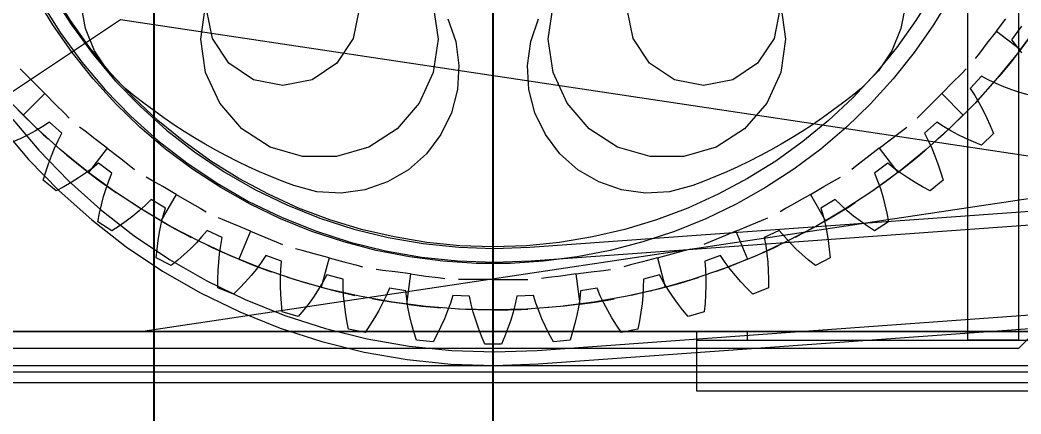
# Model space of a CAD drawing. Header units: millimetres. Extents: x -1970 to 59977, y -50268 to 6837.
# Drawn here: x 25049 to 25640, y 1271 to 1504 of the extents above; entities that cross this region are included whole.
import ezdxf

# ---------------------------------------------------------------- set-up
doc = ezdxf.new("R2010")
doc.units = ezdxf.units.MM
for name, color, linetype, lineweight in [('COTAS_O', 1, 'Continuous', 0), ('COTAS_P', 1, 'Continuous', 0), ('lateral_briquetadora', 7, 'Continuous', 0)]:
    doc.layers.add(name, color=color, linetype=linetype, lineweight=lineweight)
doc.dimstyles.new('R19_100', dxfattribs={"dimtxt": 250, "dimasz": 150, "dimexe": 150, "dimexo": 80, "dimgap": 100, "dimtad": 1, "dimtih": 1, "dimtoh": 1, "dimdsep": 46, "dimcen": 0.09, "dimadec": 0, "dimazin": 0, "dimtfac": 1, "dimtdec": 4, "dimtofl": 0, "dimtmove": 0, "dimatfit": 3, "dimfxl": 1, "dimtolj": 1, "dimtzin": 0, "dimarcsym": 0})

# ---------------------------------------------------------------- blocks, each defined once
blk = doc.blocks.new('*D3')
at = {"layer": 'COTAS_P', "color": 0, "lineweight": -2, "transparency": 16777216}
for p, q in [((25334.81, 3271.57), (25051.31, 4199.21)), ((16158.18, 1324.54), (24951.7, 4011.92)), ((16254.38, 496.51), (15970.89, 1424.15))]:
    blk.add_line(p, q, dxfattribs=at)
at = {"layer": 'COTAS_P', "color": 0, "transparency": 16777216}
for points in [[(24944.39, 4035.83), (24959, 3988.02), (25095.15, 4055.76)], [(16150.87, 1348.45), (16165.48, 1300.63), (16014.73, 1280.7)]]:
    blk.add_solid(points, dxfattribs=at)
at = {"layer": 'Defpoints', "color": 0, "transparency": 16777216}
for p in [(25095.15, 4055.76), (25358.19, 3195.06), (16277.76, 420)]:
    blk.add_point(p, dxfattribs=at)
blk = doc.blocks.new('*D5')
at = {"layer": 'COTAS_P', "color": 0, "lineweight": -2, "transparency": 16777216}
for p, q in [((25438.19, 3195.06), (25908.19, 3195.06)), ((25758.19, 150), (25758.19, 3045.06)), ((25438.19, 0), (25908.19, 0))]:
    blk.add_line(p, q, dxfattribs=at)
at = {"layer": 'COTAS_P', "color": 0, "transparency": 16777216}
for points in [[(25733.19, 3045.06), (25783.19, 3045.06), (25758.19, 3195.06)], [(25733.19, 150), (25783.19, 150), (25758.19, 0)]]:
    blk.add_solid(points, dxfattribs=at)
at = {"layer": 'Defpoints', "color": 0, "transparency": 16777216}
for p in [(25358.19, 3195.06), (25758.19, 3195.06), (25358.19, 0)]:
    blk.add_point(p, dxfattribs=at)
blk = doc.blocks.new('*D6')
at = {"layer": 'COTAS_P', "color": 0, "lineweight": -2, "transparency": 16777216}
for p, q in [((25128.19, 1262), (25128.19, 2232)), ((27628.19, 1262), (27628.19, 2232)), ((25278.19, 2082), (27478.19, 2082))]:
    blk.add_line(p, q, dxfattribs=at)
at = {"layer": 'COTAS_P', "color": 0, "transparency": 16777216}
for points in [[(25278.19, 2107), (25278.19, 2057), (25128.19, 2082)], [(27478.19, 2107), (27478.19, 2057), (27628.19, 2082)]]:
    blk.add_solid(points, dxfattribs=at)
at = {"layer": 'Defpoints', "color": 0, "transparency": 16777216}
for p in [(27628.19, 2082), (25128.19, 1182), (27628.19, 1182)]:
    blk.add_point(p, dxfattribs=at)
blk = doc.blocks.new('*D21')
at = {"layer": 'COTAS_O', "color": 0, "lineweight": -2, "transparency": 16777216}
for p, q in [((24708.19, 2300), (25478.19, 2300)), ((25328.19, 150), (25328.19, 2150)), ((24708.19, 0), (25478.19, 0))]:
    blk.add_line(p, q, dxfattribs=at)
at = {"layer": 'COTAS_O', "color": 0, "transparency": 16777216}
for points in [[(25303.19, 2150), (25353.19, 2150), (25328.19, 2300)], [(25303.19, 150), (25353.19, 150), (25328.19, 0)]]:
    blk.add_solid(points, dxfattribs=at)
at = {"layer": 'Defpoints', "color": 0, "transparency": 16777216}
for p in [(24628.19, 2300), (25328.19, 2300), (24628.19, 0)]:
    blk.add_point(p, dxfattribs=at)

msp = doc.modelspace()

# ---------------------------------------------------------------- linework, layer by layer
at = {"layer": 'lateral_briquetadora'}
for p, q in [((25608.187, 1315), (25608.187, 1650)), ((25638.187, 1650), (25638.187, 1315)), ((25068.084, 1518.515), (25079.264, 1500.771)), ((25078.746, 1503.329), (25068.379, 1520)), ((25587.994, 1520), (25577.627, 1503.329)), ((25068.379, 1500.884), (25058.078, 1517.878)), ((25061.171, 1514.489), (25072.648, 1496.273)), ((25087.661, 1498.703), (25084.977, 1512.66)), ((25155.687, 1492.465), (25158.522, 1512.186)), ((25292.851, 1512.186), (25295.687, 1492.465)), ((25360.687, 1492.465), (25363.522, 1512.186)), ((25497.851, 1512.186), (25500.687, 1492.465)), ((25571.396, 1512.66), (25568.713, 1498.703)), ((25598.295, 1517.878), (25587.994, 1500.884)), ((25162.487, 1492.788), (25159.062, 1510.009)), ((25249.062, 1510.009), (25245.636, 1492.788)), ((25410.737, 1492.788), (25407.312, 1510.009)), ((25497.312, 1510.009), (25493.886, 1492.788)), ((24832.187, 1320), (25108.187, 1504)), ((25079.748, 1484.586), (25068.379, 1500.884)), ((25090.181, 1487.372), (25078.746, 1503.329)), ((25079.264, 1500.771), (25091.653, 1483.847)), ((25108.187, 1504), (26334.853, 1320)), ((26348.187, 1504), (25121.52, 1320)), ((25301.403, 1504.391), (25306.057, 1490.962)), ((25350.316, 1490.962), (25354.97, 1504.391)), ((25577.627, 1503.329), (25566.193, 1487.372)), ((25587.994, 1500.884), (25576.625, 1484.586)), ((25625.099, 1497.171), (25630.646, 1504.4)), ((25650.131, 1500.92), (25638.368, 1484.901)), ((25072.648, 1496.273), (25085.366, 1478.9)), ((25093.016, 1485.538), (25087.661, 1498.703)), ((25349.739, 1369.773), (27106.851, 1495.911)), ((25568.713, 1498.703), (25563.358, 1485.538)), ((25625.099, 1497.171), (25619.552, 1489.942)), ((25625.099, 1497.171), (25639.379, 1486.213)), ((25639.828, 1500.002), (25633.961, 1492.091)), ((25158.522, 1472.744), (25155.687, 1492.465)), ((25172.242, 1478.189), (25162.487, 1492.788)), ((25245.636, 1492.788), (25235.881, 1478.189)), ((25295.687, 1492.465), (25292.851, 1472.744)), ((25306.057, 1490.962), (25308.002, 1476.884)), ((25348.371, 1476.884), (25350.316, 1490.962)), ((25363.522, 1472.744), (25360.687, 1492.465)), ((25420.492, 1478.189), (25410.737, 1492.788)), ((25493.886, 1492.788), (25484.131, 1478.189)), ((25500.687, 1492.465), (25497.851, 1472.744)), ((25619.552, 1489.942), (25615.104, 1484.145)), ((25633.961, 1492.091), (25636.998, 1488.346)), ((25818.187, 1490), (25638.187, 1310)), ((25639.379, 1486.213), (25644.843, 1493.507)), ((25092.138, 1469.049), (25079.748, 1484.586)), ((25102.635, 1472.196), (25090.181, 1487.372)), ((25091.653, 1483.847), (25105.19, 1467.828)), ((25100.836, 1473.671), (25093.016, 1485.538)), ((25350.312, 1361.793), (27107.423, 1487.931)), ((25566.193, 1487.372), (25553.739, 1472.196)), ((25563.358, 1485.538), (25555.537, 1473.671)), ((25576.625, 1484.586), (25564.235, 1469.049)), ((25615.104, 1484.145), (25612.636, 1480.928)), ((25638.368, 1484.901), (25625.809, 1469.499)), ((25639.379, 1486.213), (25633.748, 1479.048)), ((25636.998, 1488.346), (25639.885, 1484.411)), ((25085.366, 1478.9), (25099.263, 1462.455)), ((25186.841, 1468.435), (25172.242, 1478.189)), ((25235.881, 1478.189), (25221.282, 1468.435)), ((25308.002, 1476.884), (25307.163, 1462.696)), ((25349.21, 1462.696), (25348.371, 1476.884)), ((25435.091, 1468.435), (25420.492, 1478.189)), ((25484.131, 1478.189), (25469.532, 1468.435)), ((25633.748, 1479.048), (25629.112, 1473.397)), ((25051.942, 1471.975), (25049.075, 1474.842)), ((25057.109, 1466.808), (25051.942, 1471.975)), ((25110.822, 1463.557), (25100.836, 1473.671)), ((25116.055, 1457.868), (25102.635, 1472.196)), ((25166.799, 1454.62), (25158.522, 1472.744)), ((25292.851, 1472.744), (25284.574, 1454.62)), ((25371.799, 1454.62), (25363.522, 1472.744)), ((25497.851, 1472.744), (25489.574, 1454.62)), ((25553.739, 1472.196), (25540.319, 1457.868)), ((25555.537, 1473.671), (25545.551, 1463.557)), ((25599.264, 1466.808), (25604.431, 1471.975)), ((25604.431, 1471.975), (25607.298, 1474.842)), ((25629.112, 1473.397), (25626.492, 1470.296)), ((25063.552, 1460.365), (25057.109, 1466.808)), ((25105.498, 1454.338), (25092.138, 1469.049)), ((25105.19, 1467.828), (25119.81, 1452.79)), ((25204.062, 1465.009), (25186.841, 1468.435)), ((25221.282, 1468.435), (25204.062, 1465.009)), ((25452.312, 1465.009), (25435.091, 1468.435)), ((25469.532, 1468.435), (25452.312, 1465.009)), ((25564.235, 1469.049), (25550.875, 1454.338)), ((25592.821, 1460.365), (25599.264, 1466.808)), ((25616.273, 1470.54), (25609.659, 1463.242)), ((25625.809, 1469.499), (25612.487, 1454.753)), ((25620.539, 1468.291), (25616.273, 1470.54)), ((25624.962, 1466.227), (25620.539, 1468.291)), ((25629.522, 1464.329), (25624.962, 1466.227)), ((25063.552, 1460.365), (25050.824, 1447.637)), ((25063.552, 1460.365), (25069.995, 1453.922)), ((25099.263, 1462.455), (25114.272, 1447.017)), ((25116.426, 1458.997), (25110.822, 1463.557)), ((25122.126, 1454.558), (25116.426, 1458.997)), ((25307.163, 1462.696), (25303.572, 1448.945)), ((25352.801, 1448.945), (25349.21, 1462.696)), ((25539.947, 1458.997), (25534.247, 1454.558)), ((25545.551, 1463.557), (25539.947, 1458.997)), ((25592.821, 1460.365), (25586.378, 1453.922)), ((25592.821, 1460.365), (25605.549, 1447.637)), ((25609.659, 1463.242), (25612.315, 1459.217)), ((25611.918, 1454.156), (25616.916, 1459.49)), ((25612.315, 1459.217), (25614.802, 1455.018)), ((25616.916, 1459.49), (25619.648, 1462.492)), ((25634.205, 1462.584), (25629.522, 1464.329)), ((25639.001, 1460.983), (25634.205, 1462.584)), ((25643.903, 1459.52), (25639.001, 1460.983)), ((25057.939, 1440.7), (25043.887, 1454.753)), ((25050.824, 1447.637), (25044.455, 1454.156)), ((25069.995, 1453.922), (25075.161, 1448.756)), ((25119.773, 1440.514), (25105.498, 1454.338)), ((25130.383, 1444.448), (25116.055, 1457.868)), ((25127.919, 1450.24), (25122.126, 1454.558)), ((25179.846, 1439.562), (25166.799, 1454.62)), ((25284.574, 1454.62), (25271.527, 1439.562)), ((25384.846, 1439.562), (25371.799, 1454.62)), ((25489.574, 1454.62), (25476.527, 1439.562)), ((25540.319, 1457.868), (25525.99, 1444.448)), ((25534.247, 1454.558), (25528.454, 1450.24)), ((25550.875, 1454.338), (25536.6, 1440.514)), ((25586.378, 1453.922), (25581.212, 1448.756)), ((25612.487, 1454.753), (25598.434, 1440.7)), ((25605.549, 1447.637), (25611.918, 1454.156)), ((25614.802, 1455.018), (25617.138, 1450.666)), ((25050.824, 1447.637), (25057.342, 1441.269)), ((25075.161, 1448.756), (25078.029, 1445.888)), ((25119.81, 1452.79), (25135.441, 1438.807)), ((25133.802, 1446.047), (25127.919, 1450.24)), ((25303.572, 1448.945), (25297.368, 1436.158)), ((25359.005, 1436.158), (25352.801, 1448.945)), ((25528.454, 1450.24), (25522.571, 1446.047)), ((25581.212, 1448.756), (25578.344, 1445.888)), ((25605.549, 1447.637), (25599.031, 1441.269)), ((25617.138, 1450.666), (25619.334, 1446.176)), ((25037.431, 1441.175), (25054.071, 1421.483)), ((25043.717, 1446.122), (25059.998, 1426.856)), ((25057.342, 1441.269), (25062.676, 1436.271)), ((25066.428, 1443.527), (25062.404, 1440.871)), ((25073.726, 1436.913), (25066.428, 1443.527)), ((25114.272, 1447.017), (25130.318, 1432.662)), ((25145.558, 1431.994), (25130.383, 1444.448)), ((25139.774, 1441.98), (25133.802, 1446.047)), ((25145.83, 1438.04), (25139.774, 1441.98)), ((25516.6, 1441.98), (25510.543, 1438.04)), ((25525.99, 1444.448), (25510.815, 1431.994)), ((25522.571, 1446.047), (25516.6, 1441.98)), ((25589.945, 1443.527), (25582.647, 1436.913)), ((25593.969, 1440.871), (25589.945, 1443.527)), ((25599.031, 1441.269), (25593.697, 1436.271)), ((25619.334, 1446.176), (25621.398, 1441.56)), ((25621.398, 1441.56), (25623.334, 1436.826)), ((25053.852, 1436.048), (25049.363, 1433.852)), ((25058.204, 1438.384), (25053.852, 1436.048)), ((25072.686, 1427.377), (25057.939, 1440.7)), ((25062.404, 1440.871), (25058.204, 1438.384)), ((25062.676, 1436.271), (25065.679, 1433.539)), ((25071.477, 1432.648), (25073.726, 1436.913)), ((25087.332, 1438.082), (25084.115, 1440.551)), ((25093.129, 1433.634), (25087.332, 1438.082)), ((25134.905, 1427.632), (25119.773, 1440.514)), ((25135.441, 1438.807), (25152.009, 1425.946)), ((25151.968, 1434.23), (25145.83, 1438.04)), ((25196.608, 1428.791), (25179.846, 1439.562)), ((25271.527, 1439.562), (25254.766, 1428.791)), ((25297.368, 1436.158), (25288.788, 1424.827)), ((25367.585, 1424.827), (25359.005, 1436.158)), ((25401.608, 1428.791), (25384.846, 1439.562)), ((25476.527, 1439.562), (25459.766, 1428.791)), ((25510.543, 1438.04), (25504.405, 1434.23)), ((25536.6, 1440.514), (25521.468, 1427.632)), ((25563.244, 1433.634), (25569.041, 1438.082)), ((25569.041, 1438.082), (25572.258, 1440.551)), ((25582.647, 1436.913), (25584.896, 1432.648)), ((25598.434, 1440.7), (25583.687, 1427.377)), ((25593.697, 1436.271), (25590.694, 1433.539)), ((25598.169, 1438.384), (25593.969, 1440.871)), ((25602.521, 1436.048), (25598.169, 1438.384)), ((25607.01, 1433.852), (25602.521, 1436.048)), ((25623.334, 1436.826), (25616.361, 1429.853)), ((25049.363, 1433.852), (25044.747, 1431.789)), ((25069.414, 1428.224), (25071.477, 1432.648)), ((25100.358, 1428.088), (25093.129, 1433.634)), ((25130.318, 1432.662), (25147.326, 1419.46)), ((25161.516, 1420.559), (25145.558, 1431.994)), ((25158.187, 1430.551), (25151.968, 1434.23)), ((25164.482, 1427.006), (25158.187, 1430.551)), ((25354.107, 1308.929), (27111.218, 1435.067)), ((25498.187, 1430.551), (25491.892, 1427.006)), ((25510.815, 1431.994), (25494.858, 1420.559)), ((25504.405, 1434.23), (25498.187, 1430.551)), ((25556.016, 1428.088), (25563.244, 1433.634)), ((25584.896, 1432.648), (25586.959, 1428.224)), ((25611.627, 1431.789), (25607.01, 1433.852)), ((25616.361, 1429.853), (25611.627, 1431.789)), ((25059.998, 1426.856), (25077.581, 1408.771)), ((25065.77, 1418.981), (25067.516, 1423.664)), ((25067.516, 1423.664), (25069.414, 1428.224)), ((25088.088, 1414.818), (25072.686, 1427.377)), ((25076.584, 1424.075), (25073.483, 1426.695)), ((25082.235, 1419.438), (25076.584, 1424.075)), ((25076.584, 1424.075), (25082.235, 1419.438)), ((25100.358, 1428.088), (25089.4, 1413.807)), ((25100.358, 1428.088), (25107.586, 1422.541)), ((25150.83, 1415.747), (25134.905, 1427.632)), ((25152.009, 1425.946), (25169.431, 1414.27)), ((25170.85, 1423.594), (25164.482, 1427.006)), ((25177.29, 1420.319), (25170.85, 1423.594)), ((25215.725, 1423.177), (25196.608, 1428.791)), ((25254.766, 1428.791), (25235.649, 1423.177)), ((25288.788, 1424.827), (25278.162, 1415.389)), ((25354.68, 1300.95), (27111.791, 1427.088)), ((25378.211, 1415.389), (25367.585, 1424.827)), ((25420.725, 1423.177), (25401.608, 1428.791)), ((25459.766, 1428.791), (25440.649, 1423.177)), ((25485.523, 1423.594), (25479.083, 1420.319)), ((25491.892, 1427.006), (25485.523, 1423.594)), ((25521.468, 1427.632), (25505.543, 1415.747)), ((25556.016, 1428.088), (25548.787, 1422.541)), ((25556.016, 1428.088), (25566.973, 1413.807)), ((25583.687, 1427.377), (25568.285, 1414.818)), ((25574.138, 1419.438), (25579.789, 1424.075)), ((25579.789, 1424.075), (25582.89, 1426.695)), ((25586.959, 1428.224), (25588.857, 1423.664)), ((25588.857, 1423.664), (25590.603, 1418.981)), ((25054.071, 1421.483), (25072.042, 1402.998)), ((25064.169, 1414.185), (25065.77, 1418.981)), ((25089.4, 1413.807), (25082.235, 1419.438)), ((25082.235, 1419.438), (25089.4, 1413.807)), ((25095.278, 1419.226), (25091.533, 1416.188)), ((25103.189, 1413.359), (25095.278, 1419.226)), ((25107.586, 1422.541), (25113.383, 1418.093)), ((25113.383, 1418.093), (25116.6, 1415.624)), ((25147.326, 1419.46), (25165.212, 1407.473)), ((25178.187, 1410.192), (25161.516, 1420.559)), ((25183.798, 1417.182), (25177.29, 1420.319)), ((25235.649, 1423.177), (25215.725, 1423.177)), ((25440.649, 1423.177), (25420.725, 1423.177)), ((25479.083, 1420.319), (25472.575, 1417.182)), ((25494.858, 1420.559), (25478.187, 1410.192)), ((25542.99, 1418.093), (25539.773, 1415.624)), ((25548.787, 1422.541), (25542.99, 1418.093)), ((25561.095, 1419.226), (25553.184, 1413.359)), ((25564.84, 1416.188), (25561.095, 1419.226)), ((25566.973, 1413.807), (25574.138, 1419.438)), ((25590.603, 1418.981), (25592.204, 1414.185)), ((25062.707, 1409.284), (25064.169, 1414.185)), ((25087.597, 1413.302), (25083.495, 1410.55)), ((25091.533, 1416.188), (25087.597, 1413.302)), ((25104.107, 1403.056), (25088.088, 1414.818)), ((25089.4, 1413.807), (25096.694, 1408.344)), ((25101.369, 1408.893), (25103.189, 1413.359)), ((25167.485, 1404.906), (25150.83, 1415.747)), ((25169.431, 1414.27), (25187.625, 1403.836)), ((25190.372, 1414.183), (25183.798, 1417.182)), ((25197.007, 1411.325), (25190.372, 1414.183)), ((25278.162, 1415.389), (25265.899, 1408.204)), ((25390.474, 1408.204), (25378.211, 1415.389)), ((25466.002, 1414.183), (25459.366, 1411.325)), ((25472.575, 1417.182), (25466.002, 1414.183)), ((25505.543, 1415.747), (25488.888, 1404.906)), ((25568.285, 1414.818), (25552.267, 1403.056)), ((25553.184, 1413.359), (25555.004, 1408.893)), ((25566.973, 1413.807), (25559.679, 1408.344)), ((25568.776, 1413.302), (25564.84, 1416.188)), ((25572.878, 1410.55), (25568.776, 1413.302)), ((25592.204, 1414.185), (25593.667, 1409.284)), ((25070.33, 1403.028), (25062.707, 1409.284)), ((25079.243, 1407.925), (25074.851, 1405.419)), ((25077.581, 1408.771), (25096.38, 1391.954)), ((25083.495, 1410.55), (25079.243, 1407.925)), ((25096.694, 1408.344), (25102.635, 1404.085)), ((25099.749, 1404.289), (25101.369, 1408.893)), ((25126.843, 1409.099), (25123.331, 1411.127)), ((25133.171, 1405.446), (25126.843, 1409.099)), ((25165.212, 1407.473), (25183.889, 1396.762)), ((25195.5, 1400.938), (25178.187, 1410.192)), ((25203.702, 1408.609), (25197.007, 1411.325)), ((25210.453, 1406.035), (25203.702, 1408.609)), ((25224.204, 1402.444), (25210.453, 1406.035)), ((25265.899, 1408.204), (25252.471, 1403.55)), ((25403.903, 1403.55), (25390.474, 1408.204)), ((25445.92, 1406.035), (25432.169, 1402.444)), ((25452.671, 1408.609), (25445.92, 1406.035)), ((25459.366, 1411.325), (25452.671, 1408.609)), ((25478.187, 1410.192), (25460.873, 1400.938)), ((25523.202, 1405.446), (25529.53, 1409.099)), ((25529.53, 1409.099), (25533.042, 1411.127)), ((25559.679, 1408.344), (25553.738, 1404.085)), ((25555.004, 1408.893), (25556.624, 1404.289)), ((25577.13, 1407.925), (25572.878, 1410.55)), ((25581.522, 1405.419), (25577.13, 1407.925)), ((25593.667, 1409.284), (25586.044, 1403.028)), ((25074.851, 1405.419), (25070.33, 1403.028)), ((25072.042, 1402.998), (25091.257, 1385.809)), ((25098.307, 1399.565), (25099.749, 1404.289)), ((25102.635, 1404.085), (25105.968, 1401.768)), ((25120.7, 1392.119), (25104.107, 1403.056)), ((25141.062, 1400.89), (25132.062, 1385.302)), ((25141.062, 1400.89), (25133.171, 1405.446)), ((25141.062, 1400.89), (25148.952, 1396.334)), ((25184.8, 1395.154), (25167.485, 1404.906)), ((25187.625, 1403.836), (25206.5, 1394.694)), ((25213.382, 1392.836), (25195.5, 1400.938)), ((25238.392, 1401.605), (25224.204, 1402.444)), ((25252.471, 1403.55), (25238.392, 1401.605)), ((25417.981, 1401.605), (25403.903, 1403.55)), ((25432.169, 1402.444), (25417.981, 1401.605)), ((25460.873, 1400.938), (25442.992, 1392.836)), ((25488.888, 1404.906), (25471.573, 1395.154)), ((25515.312, 1400.89), (25507.421, 1396.334)), ((25515.312, 1400.89), (25523.202, 1405.446)), ((25515.312, 1400.89), (25524.312, 1385.302)), ((25552.267, 1403.056), (25535.673, 1392.119)), ((25553.738, 1404.085), (25550.405, 1401.768)), ((25556.624, 1404.289), (25558.066, 1399.565)), ((25586.044, 1403.028), (25581.522, 1405.419)), ((25095.906, 1389.804), (25097.029, 1394.734)), ((25097.029, 1394.734), (25098.307, 1399.565)), ((25118.015, 1393.808), (25114.598, 1396.001)), ((25122.941, 1394.479), (25119.308, 1391.221)), ((25126.371, 1397.869), (25122.941, 1394.479)), ((25134.818, 1392.806), (25126.371, 1397.869)), ((25148.952, 1396.334), (25155.28, 1392.681)), ((25183.889, 1396.762), (25203.266, 1387.377)), ((25202.704, 1386.532), (25184.8, 1395.154)), ((25206.5, 1394.694), (25225.967, 1386.888)), ((25471.573, 1395.154), (25453.669, 1386.532)), ((25507.421, 1396.334), (25501.093, 1392.681)), ((25530.003, 1397.869), (25521.555, 1392.806)), ((25533.432, 1394.479), (25530.003, 1397.869)), ((25537.065, 1391.221), (25533.432, 1394.479)), ((25538.358, 1393.808), (25541.775, 1396.001)), ((25558.066, 1399.565), (25559.344, 1394.734)), ((25559.344, 1394.734), (25560.467, 1389.804)), ((25094.931, 1384.783), (25095.906, 1389.804)), ((25096.38, 1391.954), (25116.305, 1376.487)), ((25115.495, 1388.08), (25111.52, 1385.051)), ((25119.308, 1391.221), (25115.495, 1388.08)), ((25124.223, 1389.949), (25118.015, 1393.808)), ((25137.827, 1382.038), (25120.7, 1392.119)), ((25132.062, 1385.302), (25124.223, 1389.949)), ((25132.284, 1383.443), (25133.445, 1388.184)), ((25133.445, 1388.184), (25134.818, 1392.806)), ((25155.28, 1392.681), (25158.792, 1390.653)), ((25231.755, 1385.921), (25213.382, 1392.836)), ((25442.992, 1392.836), (25424.618, 1385.921)), ((25501.093, 1392.681), (25497.581, 1390.653)), ((25535.673, 1392.119), (25518.546, 1382.038)), ((25521.555, 1392.806), (25522.928, 1388.184)), ((25522.928, 1388.184), (25524.089, 1383.443)), ((25524.312, 1385.302), (25532.15, 1389.949)), ((25532.15, 1389.949), (25538.358, 1393.808)), ((25540.878, 1388.08), (25537.065, 1391.221)), ((25544.853, 1385.051), (25540.878, 1388.08)), ((25560.467, 1389.804), (25561.443, 1384.783)), ((25091.257, 1385.809), (25111.622, 1370)), ((25103.13, 1379.304), (25094.931, 1384.783)), ((25107.396, 1382.126), (25103.13, 1379.304)), ((25111.52, 1385.051), (25107.396, 1382.126)), ((25131.312, 1378.6), (25132.284, 1383.443)), ((25132.062, 1385.302), (25140.006, 1380.837)), ((25169.799, 1385.521), (25166.052, 1387.073)), ((25176.549, 1382.725), (25169.799, 1385.521)), ((25184.967, 1379.238), (25176.549, 1382.725)), ((25221.123, 1379.075), (25202.704, 1386.532)), ((25203.266, 1387.377), (25223.25, 1379.364)), ((25225.967, 1386.888), (25245.93, 1380.457)), ((25250.541, 1380.222), (25231.755, 1385.921)), ((25424.618, 1385.921), (25405.832, 1380.222)), ((25453.669, 1386.532), (25435.25, 1379.075)), ((25471.406, 1379.238), (25479.824, 1382.725)), ((25479.824, 1382.725), (25486.575, 1385.521)), ((25486.575, 1385.521), (25490.321, 1387.073)), ((25524.312, 1385.302), (25516.367, 1380.837)), ((25524.089, 1383.443), (25525.061, 1378.6)), ((25548.978, 1382.126), (25544.853, 1385.051)), ((25553.243, 1379.304), (25548.978, 1382.126)), ((25561.443, 1384.783), (25553.243, 1379.304)), ((25116.305, 1376.487), (25137.258, 1362.445)), ((25130.514, 1373.666), (25131.312, 1378.6)), ((25155.442, 1372.836), (25137.827, 1382.038)), ((25140.006, 1380.837), (25146.452, 1377.39)), ((25146.452, 1377.39), (25150.059, 1375.528)), ((25159.407, 1379.663), (25156.326, 1375.953)), ((25168.31, 1375.452), (25159.407, 1379.663)), ((25184.967, 1379.238), (25178.079, 1362.608)), ((25184.967, 1379.238), (25193.385, 1375.751)), ((25239.983, 1372.813), (25221.123, 1379.075)), ((25223.25, 1379.364), (25243.744, 1372.762)), ((25245.93, 1380.457), (25266.292, 1375.432)), ((25269.659, 1375.764), (25250.541, 1380.222)), ((25405.832, 1380.222), (25386.714, 1375.764)), ((25435.25, 1379.075), (25416.39, 1372.813)), ((25471.406, 1379.238), (25462.988, 1375.751)), ((25471.406, 1379.238), (25478.294, 1362.608)), ((25496.966, 1379.663), (25488.063, 1375.452)), ((25500.047, 1375.953), (25496.966, 1379.663)), ((25518.546, 1382.038), (25500.931, 1372.836)), ((25509.921, 1377.39), (25506.314, 1375.528)), ((25516.367, 1380.837), (25509.921, 1377.39)), ((25525.061, 1378.6), (25525.859, 1373.666)), ((25129.879, 1368.65), (25130.514, 1373.666)), ((25153.03, 1372.354), (25149.543, 1368.855)), ((25156.326, 1375.953), (25153.03, 1372.354)), ((25173.5, 1364.539), (25155.442, 1372.836)), ((25163.042, 1369.209), (25159.369, 1370.937)), ((25166.706, 1365.886), (25167.397, 1370.717)), ((25167.397, 1370.717), (25168.31, 1375.452)), ((25193.385, 1375.751), (25200.136, 1372.955)), ((25200.136, 1372.955), (25203.882, 1371.403)), ((25259.205, 1367.772), (25239.983, 1372.813)), ((25243.744, 1372.762), (25264.647, 1367.603)), ((25266.292, 1375.432), (25286.955, 1371.837)), ((25289.029, 1372.567), (25269.659, 1375.764)), ((25286.955, 1371.837), (25307.818, 1369.69)), ((25308.566, 1370.642), (25289.029, 1372.567)), ((25328.187, 1370), (25308.566, 1370.642)), ((25347.808, 1370.642), (25328.187, 1370)), ((25367.344, 1372.567), (25347.808, 1370.642)), ((25386.714, 1375.764), (25367.344, 1372.567)), ((25416.39, 1372.813), (25397.168, 1367.772)), ((25456.237, 1372.955), (25452.491, 1371.403)), ((25462.988, 1375.751), (25456.237, 1372.955)), ((25500.931, 1372.836), (25482.873, 1364.539)), ((25488.063, 1375.452), (25488.977, 1370.717)), ((25488.977, 1370.717), (25489.667, 1365.886)), ((25493.331, 1369.209), (25497.004, 1370.937)), ((25503.343, 1372.354), (25500.047, 1375.953)), ((25506.83, 1368.855), (25503.343, 1372.354)), ((25525.859, 1373.666), (25526.494, 1368.65)), ((25111.622, 1370), (25133.039, 1355.648)), ((25129.401, 1363.558), (25129.879, 1368.65)), ((25145.884, 1365.451), (25142.066, 1362.136)), ((25149.543, 1368.855), (25145.884, 1365.451)), ((25169.701, 1366.193), (25163.042, 1369.209)), ((25166.213, 1360.971), (25166.706, 1365.886)), ((25178.079, 1362.608), (25169.701, 1366.193)), ((25191.956, 1357.167), (25173.5, 1364.539)), ((25194.068, 1364.783), (25191.367, 1360.789)), ((25203.342, 1361.465), (25194.068, 1364.783)), ((25215.465, 1367.752), (25211.548, 1368.801)), ((25222.522, 1365.861), (25215.465, 1367.752)), ((25231.324, 1363.502), (25222.522, 1365.861)), ((25278.711, 1363.974), (25259.205, 1367.772)), ((25264.647, 1367.603), (25285.859, 1363.913)), ((25307.818, 1369.69), (25328.78, 1369.001)), ((25328.78, 1369.001), (25349.739, 1369.773)), ((25397.168, 1367.772), (25377.663, 1363.974)), ((25425.05, 1363.502), (25433.851, 1365.861)), ((25433.851, 1365.861), (25440.909, 1367.752)), ((25440.909, 1367.752), (25444.825, 1368.801)), ((25462.305, 1364.783), (25453.031, 1361.465)), ((25465.007, 1360.789), (25462.305, 1364.783)), ((25482.873, 1364.539), (25464.417, 1357.167)), ((25478.294, 1362.608), (25486.672, 1366.193)), ((25486.672, 1366.193), (25493.331, 1369.209)), ((25489.667, 1365.886), (25490.16, 1360.971)), ((25510.489, 1365.451), (25506.83, 1368.855)), ((25514.307, 1362.136), (25510.489, 1365.451)), ((25526.494, 1368.65), (25526.972, 1363.558)), ((25138.098, 1358.909), (25129.401, 1363.558)), ((25137.258, 1362.445), (25159.139, 1349.896)), ((25142.066, 1362.136), (25138.098, 1358.909)), ((25165.902, 1355.983), (25166.213, 1360.971)), ((25178.079, 1362.608), (25186.538, 1359.219)), ((25186.538, 1359.219), (25193.379, 1356.643)), ((25191.367, 1360.789), (25188.438, 1356.884)), ((25202.897, 1356.663), (25203.342, 1361.465)), ((25231.324, 1363.502), (25226.665, 1346.116)), ((25231.324, 1363.502), (25240.125, 1361.144)), ((25240.125, 1361.144), (25247.183, 1359.253)), ((25247.183, 1359.253), (25251.099, 1358.203)), ((25298.419, 1361.432), (25278.711, 1363.974)), ((25285.859, 1363.913), (25307.277, 1361.708)), ((25318.251, 1360.159), (25298.419, 1361.432)), ((25307.277, 1361.708), (25328.796, 1361.001)), ((25338.123, 1360.159), (25318.251, 1360.159)), ((25328.796, 1361.001), (25350.312, 1361.793)), ((25357.954, 1361.432), (25338.123, 1360.159)), ((25377.663, 1363.974), (25357.954, 1361.432)), ((25409.191, 1359.253), (25405.274, 1358.203)), ((25416.249, 1361.144), (25409.191, 1359.253)), ((25425.05, 1363.502), (25416.249, 1361.144)), ((25425.05, 1363.502), (25429.708, 1346.116)), ((25453.031, 1361.465), (25453.477, 1356.663)), ((25469.835, 1359.219), (25462.994, 1356.643)), ((25467.935, 1356.884), (25465.007, 1360.789)), ((25478.294, 1362.608), (25469.835, 1359.219)), ((25490.16, 1360.971), (25490.471, 1355.983)), ((25518.275, 1358.909), (25514.307, 1362.136)), ((25526.972, 1363.558), (25518.275, 1358.909)), ((25133.039, 1355.648), (25155.403, 1342.822)), ((25165.763, 1350.929), (25165.902, 1355.983)), ((25185.312, 1353.06), (25182.004, 1349.313)), ((25188.438, 1356.884), (25185.312, 1353.06)), ((25210.761, 1350.739), (25191.956, 1357.167)), ((25193.379, 1356.643), (25197.198, 1355.267)), ((25202.683, 1351.787), (25202.897, 1356.663)), ((25230.022, 1353.371), (25227.724, 1349.132)), ((25239.576, 1350.978), (25230.022, 1353.371)), ((25263.059, 1356.095), (25259.039, 1356.624)), ((25270.304, 1355.141), (25263.059, 1356.095)), ((25279.337, 1353.952), (25270.304, 1355.141)), ((25279.337, 1353.952), (25276.988, 1336.106)), ((25279.337, 1353.952), (25288.371, 1352.762)), ((25288.371, 1352.762), (25295.615, 1351.809)), ((25368.002, 1352.762), (25360.758, 1351.809)), ((25377.036, 1353.952), (25368.002, 1352.762)), ((25377.036, 1353.952), (25386.07, 1355.141)), ((25377.036, 1353.952), (25379.385, 1336.106)), ((25386.07, 1355.141), (25393.314, 1356.095)), ((25393.314, 1356.095), (25397.334, 1356.624)), ((25426.351, 1353.371), (25416.797, 1350.978)), ((25428.649, 1349.132), (25426.351, 1353.371)), ((25464.417, 1357.167), (25445.612, 1350.739)), ((25453.477, 1356.663), (25453.69, 1351.787)), ((25462.994, 1356.643), (25459.175, 1355.267)), ((25471.061, 1353.06), (25467.935, 1356.884)), ((25474.369, 1349.313), (25471.061, 1353.06)), ((25490.471, 1355.983), (25490.611, 1350.929)), ((25159.139, 1349.896), (25181.84, 1338.901)), ((25165.786, 1345.814), (25165.763, 1350.929)), ((25182.004, 1349.313), (25178.529, 1345.64)), ((25202.674, 1346.848), (25202.683, 1351.787)), ((25202.854, 1341.853), (25202.674, 1346.848)), ((25210.895, 1350.697), (25207.027, 1351.931)), ((25229.868, 1345.272), (25210.761, 1350.739)), ((25217.89, 1348.576), (25210.895, 1350.697)), ((25226.665, 1346.116), (25217.89, 1348.576)), ((25227.724, 1349.132), (25225.193, 1344.959)), ((25239.603, 1346.156), (25239.576, 1350.978)), ((25295.615, 1351.809), (25299.635, 1351.279)), ((25311.768, 1350.75), (25307.713, 1350.75)), ((25319.075, 1350.75), (25311.768, 1350.75)), ((25328.187, 1350.75), (25319.075, 1350.75)), ((25328.187, 1350.75), (25328.187, 1332.75)), ((25328.187, 1350.75), (25337.298, 1350.75)), ((25337.298, 1350.75), (25344.605, 1350.75)), ((25344.605, 1350.75), (25348.66, 1350.75)), ((25360.758, 1351.809), (25356.738, 1351.279)), ((25416.797, 1350.978), (25416.77, 1346.156)), ((25445.612, 1350.739), (25426.505, 1345.272)), ((25431.18, 1344.959), (25428.649, 1349.132)), ((25429.708, 1346.116), (25438.483, 1348.576)), ((25438.483, 1348.576), (25445.478, 1350.697)), ((25445.478, 1350.697), (25449.346, 1351.931)), ((25453.699, 1346.848), (25453.519, 1341.853)), ((25453.69, 1351.787), (25453.699, 1346.848)), ((25477.844, 1345.64), (25474.369, 1349.313)), ((25490.611, 1350.929), (25490.588, 1345.814)), ((25155.403, 1342.822), (25178.606, 1331.584)), ((25174.896, 1342.04), (25165.786, 1345.814)), ((25178.529, 1345.64), (25174.896, 1342.04)), ((25203.21, 1336.809), (25202.854, 1341.853)), ((25222.456, 1340.847), (25219.532, 1336.794)), ((25225.193, 1344.959), (25222.456, 1340.847)), ((25226.665, 1346.116), (25235.494, 1343.859)), ((25249.227, 1340.779), (25229.868, 1345.272)), ((25235.494, 1343.859), (25242.613, 1342.198)), ((25239.869, 1341.283), (25239.603, 1346.156)), ((25240.344, 1336.366), (25239.869, 1341.283)), ((25242.613, 1342.198), (25246.579, 1341.333)), ((25268.789, 1337.273), (25249.227, 1340.779)), ((25265.05, 1341.095), (25262.94, 1336.694)), ((25266.92, 1345.539), (25265.05, 1341.095)), ((25276.663, 1344.094), (25266.92, 1345.539)), ((25277.163, 1339.298), (25276.663, 1344.094)), ((25304.409, 1341.361), (25302.983, 1336.755)), ((25314.246, 1340.878), (25304.409, 1341.361)), ((25315.214, 1336.154), (25314.246, 1340.878)), ((25342.127, 1340.878), (25341.159, 1336.154)), ((25351.964, 1341.361), (25342.127, 1340.878)), ((25353.39, 1336.755), (25351.964, 1341.361)), ((25379.71, 1344.094), (25379.21, 1339.298)), ((25389.453, 1345.539), (25379.71, 1344.094)), ((25407.146, 1340.779), (25387.584, 1337.273)), ((25391.323, 1341.095), (25389.453, 1345.539)), ((25393.434, 1336.694), (25391.323, 1341.095)), ((25426.505, 1345.272), (25407.146, 1340.779)), ((25413.76, 1342.198), (25409.794, 1341.333)), ((25420.879, 1343.859), (25413.76, 1342.198)), ((25416.505, 1341.283), (25416.029, 1336.366)), ((25416.77, 1346.156), (25416.505, 1341.283)), ((25429.708, 1346.116), (25420.879, 1343.859)), ((25433.917, 1340.847), (25431.18, 1344.959)), ((25436.841, 1336.794), (25433.917, 1340.847)), ((25453.519, 1341.853), (25453.163, 1336.809)), ((25481.477, 1342.04), (25477.844, 1345.64)), ((25490.588, 1345.814), (25481.477, 1342.04)), ((25181.84, 1338.901), (25205.252, 1329.514)), ((25203.734, 1331.722), (25203.21, 1336.809)), ((25219.532, 1336.794), (25216.434, 1332.798)), ((25241.012, 1331.413), (25240.344, 1336.366)), ((25260.755, 1338.59), (25256.759, 1339.308)), ((25262.94, 1336.694), (25260.619, 1332.333)), ((25267.967, 1337.4), (25260.755, 1338.59)), ((25276.988, 1336.106), (25267.967, 1337.4)), ((25288.503, 1334.763), (25268.789, 1337.273)), ((25276.988, 1336.106), (25286.036, 1335.021)), ((25277.905, 1334.474), (25277.163, 1339.298)), ((25286.036, 1335.021), (25293.31, 1334.304)), ((25302.983, 1336.755), (25301.314, 1332.168)), ((25316.425, 1331.426), (25315.214, 1336.154)), ((25341.159, 1336.154), (25339.948, 1331.426)), ((25355.059, 1332.168), (25353.39, 1336.755)), ((25370.337, 1335.021), (25363.063, 1334.304)), ((25387.584, 1337.273), (25367.87, 1334.763)), ((25379.385, 1336.106), (25370.337, 1335.021)), ((25379.21, 1339.298), (25378.468, 1334.474)), ((25379.385, 1336.106), (25388.406, 1337.4)), ((25388.406, 1337.4), (25395.618, 1338.59)), ((25395.754, 1332.333), (25393.434, 1336.694)), ((25395.618, 1338.59), (25399.614, 1339.308)), ((25416.029, 1336.366), (25415.361, 1331.413)), ((25439.939, 1332.798), (25436.841, 1336.794)), ((25453.163, 1336.809), (25452.639, 1331.722)), ((25178.606, 1331.584), (25202.535, 1321.989)), ((25213.171, 1328.859), (25203.734, 1331.722)), ((25205.252, 1329.514), (25229.26, 1321.779)), ((25216.434, 1332.798), (25213.171, 1328.859)), ((25241.861, 1326.429), (25241.012, 1331.413)), ((25260.619, 1332.333), (25258.106, 1328.013)), ((25278.86, 1329.628), (25277.905, 1334.474)), ((25280.01, 1324.764), (25278.86, 1329.628)), ((25308.319, 1333.253), (25288.503, 1334.763)), ((25293.31, 1334.304), (25297.356, 1333.964)), ((25301.314, 1332.168), (25299.432, 1327.601)), ((25311.768, 1333.094), (25307.713, 1333.285)), ((25328.187, 1332.75), (25308.319, 1333.253)), ((25319.074, 1332.856), (25311.768, 1333.094)), ((25317.851, 1326.697), (25316.425, 1331.426)), ((25328.187, 1332.75), (25319.074, 1332.856)), ((25348.054, 1333.253), (25328.187, 1332.75)), ((25328.187, 1332.75), (25337.299, 1332.856)), ((25337.299, 1332.856), (25344.605, 1333.094)), ((25339.948, 1331.426), (25338.523, 1326.697)), ((25344.605, 1333.094), (25348.66, 1333.285)), ((25367.87, 1334.763), (25348.054, 1333.253)), ((25356.941, 1327.601), (25355.059, 1332.168)), ((25363.063, 1334.304), (25359.018, 1333.964)), ((25377.513, 1329.628), (25376.363, 1324.764)), ((25378.468, 1334.474), (25377.513, 1329.628)), ((25398.267, 1328.013), (25395.754, 1332.333)), ((25415.361, 1331.413), (25414.512, 1326.429)), ((25443.202, 1328.859), (25439.939, 1332.798)), ((25452.639, 1331.722), (25443.202, 1328.859)), ((25242.882, 1321.417), (25241.861, 1326.429)), ((25255.414, 1323.733), (25252.554, 1319.493)), ((25258.106, 1328.013), (25255.414, 1323.733)), ((25281.344, 1319.887), (25280.01, 1324.764)), ((25297.355, 1323.056), (25295.096, 1318.532)), ((25299.432, 1327.601), (25297.355, 1323.056)), ((25319.472, 1321.969), (25317.851, 1326.697)), ((25338.523, 1326.697), (25336.901, 1321.969)), ((25359.018, 1323.056), (25356.941, 1327.601)), ((25361.277, 1318.532), (25359.018, 1323.056)), ((25376.363, 1324.764), (25375.03, 1319.887)), ((25400.959, 1323.733), (25398.267, 1328.013)), ((25403.82, 1319.493), (25400.959, 1323.733)), ((25414.512, 1326.429), (25413.492, 1321.417)), ((24628.187, 1320), (26828.187, 1320)), ((24748.187, 1320), (26708.187, 1320)), ((24832.187, 1320), (26334.853, 1320)), ((25121.52, 1320), (24832.187, 1320)), ((26624.187, 1320), (25121.52, 1320)), ((25202.535, 1321.989), (25227.074, 1314.084)), ((25229.26, 1321.779), (25253.749, 1315.736)), ((25252.554, 1319.493), (25242.882, 1321.417)), ((25282.85, 1314.999), (25281.344, 1319.887)), ((25295.096, 1318.532), (25292.664, 1314.032)), ((25321.277, 1317.246), (25319.472, 1321.969)), ((25323.256, 1312.529), (25321.277, 1317.246)), ((25335.096, 1317.246), (25333.117, 1312.529)), ((25336.901, 1321.969), (25335.096, 1317.246)), ((25363.709, 1314.032), (25361.277, 1318.532)), ((25375.03, 1319.887), (25373.523, 1314.999)), ((25413.492, 1321.417), (25403.82, 1319.493)), ((25448.187, 1320), (25478.187, 1320)), ((25448.187, 1320), (25448.187, 1315)), ((25478.187, 1315), (25478.187, 1320)), ((25227.074, 1314.084), (25252.104, 1307.907)), ((25253.749, 1315.736), (25278.599, 1311.412)), ((25278.599, 1311.412), (25303.69, 1308.83)), ((25292.664, 1314.032), (25282.85, 1314.999)), ((25333.117, 1312.529), (25323.256, 1312.529)), ((25373.523, 1314.999), (25363.709, 1314.032)), ((25448.187, 1315), (26008.187, 1315)), ((25448.187, 1315), (25448.187, 1285)), ((25448.187, 1315), (25478.187, 1315)), ((25638.187, 1315), (25608.187, 1315)), ((25638.187, 1310), (25038.187, 1310)), ((25252.104, 1307.907), (25277.503, 1303.488)), ((25303.69, 1308.83), (25328.9, 1308.001)), ((25328.9, 1308.001), (25354.107, 1308.929)), ((24628.187, 1300), (26828.187, 1300)), ((25277.503, 1303.488), (25303.149, 1300.848)), ((25303.149, 1300.848), (25328.916, 1300.001)), ((25328.916, 1300.001), (25354.68, 1300.95)), ((25858.187, 1296), (24878.187, 1296)), ((24628.187, 1290), (26828.187, 1290)), ((25448.187, 1285), (26008.187, 1285))]:
    msp.add_line(p, q, dxfattribs=at)

# ---------------------------------------------------------------- dimensions: what is measured, and where the dimension line sits
at = {"layer": 'COTAS_O'}
dim = msp.add_aligned_dim(p1=(24628.187, 0), p2=(24628.187, 2300), distance=-700, text='<> O', dimstyle='R19_100', dxfattribs=at)
dim.commit()
dim.dimension.update_dxf_attribs({"geometry": '*D21', "text_midpoint": (25328.187, 1150)})
at = {"layer": 'COTAS_P'}
for p1, p2, distance, picture, middle in [((16277.765, 420), (25358.187, 3195.061), 900, '*D3', (20554.937, 2668.234)), ((25358.187, 0), (25358.187, 3195.061), -400, '*D5', (25758.187, 1597.53)), ((25128.187, 1182), (27628.187, 1182), 900, '*D6', (26378.187, 2082))]:
    dim = msp.add_aligned_dim(p1=p1, p2=p2, distance=distance, text='<> P', dimstyle='R19_100', dxfattribs=at)
    dim.commit()
    dim.dimension.update_dxf_attribs({"geometry": picture, "text_midpoint": middle})

doc.saveas('drawing.dxf')
